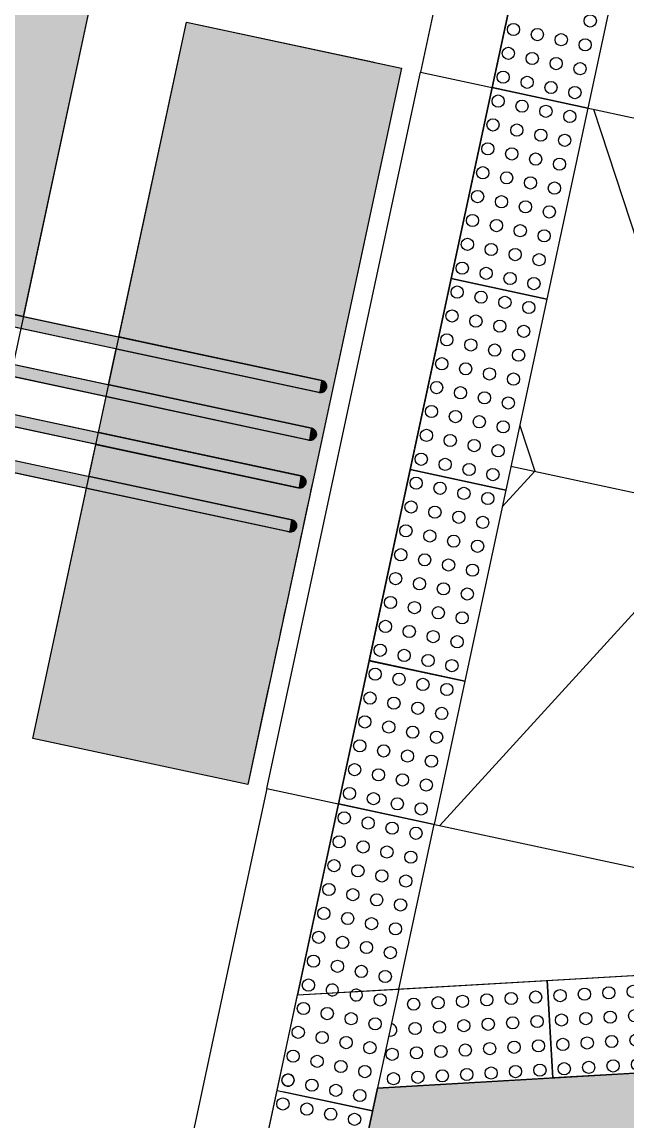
# Model space of a CAD drawing. Header units: millimetres. Extents: x 338 to 506, y 179 to 335.
# Drawn here: x 364.204 to 365.442, y 324.784 to 327.034 of the extents above; entities that cross this region are included whole.
import ezdxf

# ---------------------------------------------------------------- set-up
doc = ezdxf.new("R2010")
doc.units = ezdxf.units.MM
for name, color, linetype in [('ANDEN', 251, 'Continuous'), ('MOBILIARIO_K', 252, 'Continuous'), ('MOBILIARIO_URBANO', 51, 'Continuous'), ('MUROS', 32, 'Continuous')]:
    doc.layers.add(name, color=color, linetype=linetype)

# ---------------------------------------------------------------- blocks, each defined once
blk = doc.blocks.new('*U871')
at = {"layer": 'MOBILIARIO_URBANO', "color": 0, "linetype": 'Continuous'}
for p, q in [((138.8659, 142.5489), (138.8918, 142.9563)), ((139.5239, 142.5072), (138.8659, 142.5489)), ((138.0122, 142.3694), (138.0143, 142.4026)), ((138.0143, 142.4026), (138.5369, 142.3694)), ((137.9857, 141.9535), (138.0122, 142.3694)), ((138.5369, 142.3694), (138.5105, 141.9535)), ((138.535, 141.9442), (138.5616, 142.3636)), ((138.5616, 142.3636), (138.5619, 142.3678)), ((138.5619, 142.3678), (138.6287, 142.3636)), ((138.6287, 142.3636), (138.6021, 141.9442)), ((138.6268, 141.9384), (138.6534, 142.3573)), ((138.6534, 142.3573), (138.6537, 142.362)), ((138.6537, 142.362), (138.7285, 142.3573)), ((138.7285, 142.3573), (138.7019, 141.9384)), ((138.7266, 141.9318), (138.7532, 142.3509)), ((138.7532, 142.3509), (138.7535, 142.3557)), ((138.7535, 142.3557), (138.8283, 142.3509)), ((138.8283, 142.3509), (138.8017, 141.9318)), ((138.8506, 142.3076), (138.8533, 142.3493)), ((138.8533, 142.3493), (139.5112, 142.3076)), ((138.8264, 141.9254), (138.8506, 142.3076)), ((139.5112, 142.3076), (139.487, 141.9254)), ((138.1076, 141.9458), (137.9857, 141.9535)), ((138.1439, 141.9435), (138.1076, 141.9458)), ((138.1794, 141.9412), (138.1439, 141.9435)), ((138.5105, 141.9535), (138.51, 141.9458)), ((138.51, 141.9458), (138.5101, 141.9435)), ((138.5101, 141.9435), (138.5106, 141.9412)), ((138.5346, 141.9419), (138.535, 141.9442)), ((138.6021, 141.9442), (138.602, 141.9419)), ((138.2129, 141.9391), (138.1794, 141.9412)), ((138.2432, 141.9372), (138.2129, 141.9391)), ((138.2693, 141.9355), (138.2432, 141.9372)), ((138.2904, 141.9342), (138.2693, 141.9355)), ((138.3056, 141.9332), (138.2904, 141.9342)), ((138.3145, 141.9326), (138.3056, 141.9332)), ((138.3169, 141.9325), (138.3145, 141.9326)), ((138.342, 141.9309), (138.3169, 141.9325)), ((138.3683, 141.9292), (138.342, 141.9309)), ((138.3886, 141.9279), (138.3683, 141.9292)), ((138.4021, 141.9271), (138.3886, 141.9279)), ((138.4084, 141.9267), (138.4021, 141.9271)), ((138.4381, 141.9248), (138.4084, 141.9267)), ((138.4642, 141.9231), (138.4381, 141.9248)), ((138.4852, 141.9218), (138.4642, 141.9231)), ((138.5005, 141.9208), (138.4852, 141.9218)), ((138.5094, 141.9203), (138.5005, 141.9208)), ((138.5117, 141.9201), (138.5094, 141.9203)), ((138.5106, 141.9412), (138.5115, 141.9391)), ((138.5115, 141.9391), (138.5127, 141.9372)), ((138.5127, 141.9372), (138.5143, 141.9355)), ((138.5143, 141.9355), (138.5162, 141.9342)), ((138.5162, 141.9342), (138.5183, 141.9332)), ((138.5183, 141.9332), (138.5205, 141.9326)), ((138.5205, 141.9326), (138.5228, 141.9325)), ((138.5228, 141.9325), (138.5251, 141.9328)), ((138.5251, 141.9328), (138.5255, 141.9329)), ((138.5255, 141.9329), (138.5273, 141.9335)), ((138.5273, 141.9335), (138.5294, 141.9346)), ((138.5294, 141.9346), (138.5301, 141.9351)), ((138.5301, 141.9351), (138.5312, 141.936)), ((138.5312, 141.936), (138.5325, 141.9375)), ((138.5325, 141.9375), (138.5327, 141.9378)), ((138.5327, 141.9378), (138.5338, 141.9397)), ((138.5338, 141.9397), (138.5339, 141.94)), ((138.5339, 141.94), (138.5346, 141.9419)), ((138.602, 141.9419), (138.6018, 141.94)), ((138.6018, 141.94), (138.6018, 141.9397)), ((138.6018, 141.9397), (138.6019, 141.9378)), ((138.6019, 141.9378), (138.6019, 141.9375)), ((138.6019, 141.9375), (138.6023, 141.936)), ((138.6023, 141.936), (138.6025, 141.9351)), ((138.6025, 141.9351), (138.6027, 141.9346)), ((138.6027, 141.9346), (138.6032, 141.9335)), ((138.6032, 141.9335), (138.6035, 141.9329)), ((138.6035, 141.9329), (138.6036, 141.9328)), ((138.6036, 141.9328), (138.6038, 141.9325)), ((138.6038, 141.9325), (138.6049, 141.9309)), ((138.6049, 141.9309), (138.6067, 141.9292)), ((138.6067, 141.9292), (138.6088, 141.9279)), ((138.6088, 141.9279), (138.6111, 141.9271)), ((138.6111, 141.9271), (138.6135, 141.9267)), ((138.6135, 141.9267), (138.6146, 141.9267)), ((138.6146, 141.9267), (138.616, 141.9268)), ((138.616, 141.9268), (138.6183, 141.9273)), ((138.6183, 141.9273), (138.6206, 141.9283)), ((138.6206, 141.9283), (138.6213, 141.9289)), ((138.6213, 141.9289), (138.6226, 141.9298)), ((138.6226, 141.9298), (138.6238, 141.9311)), ((138.6238, 141.9311), (138.6242, 141.9316)), ((138.6242, 141.9316), (138.6254, 141.9334)), ((138.6254, 141.9334), (138.6255, 141.9337)), ((138.6255, 141.9337), (138.6264, 141.936)), ((138.6264, 141.936), (138.6268, 141.9384)), ((138.7018, 141.936), (138.7016, 141.9337)), ((138.7016, 141.9337), (138.7016, 141.9334)), ((138.7016, 141.9334), (138.7017, 141.9316)), ((138.7017, 141.9316), (138.7017, 141.9311)), ((138.7017, 141.9311), (138.702, 141.9298)), ((138.7019, 141.9384), (138.7018, 141.936)), ((138.702, 141.9298), (138.7022, 141.9289)), ((138.7022, 141.9289), (138.7024, 141.9283)), ((138.7024, 141.9283), (138.7028, 141.9273)), ((138.7028, 141.9273), (138.703, 141.9268)), ((138.703, 141.9268), (138.7031, 141.9267)), ((138.7031, 141.9267), (138.7031, 141.9267)), ((138.7031, 141.9267), (138.7043, 141.9248)), ((138.7043, 141.9248), (138.7059, 141.9231)), ((138.7059, 141.9231), (138.7078, 141.9218)), ((138.7078, 141.9218), (138.7099, 141.9208)), ((138.7099, 141.9208), (138.7121, 141.9203)), ((138.7121, 141.9203), (138.7144, 141.9201)), ((138.7144, 141.9201), (138.7159, 141.9203)), ((138.7159, 141.9203), (138.7167, 141.9204)), ((138.7167, 141.9204), (138.7189, 141.9211)), ((138.7189, 141.9211), (138.721, 141.9222)), ((138.721, 141.9222), (138.7213, 141.9224)), ((138.7213, 141.9224), (138.7228, 141.9236)), ((138.7228, 141.9236), (138.7237, 141.9247)), ((138.7237, 141.9247), (138.7243, 141.9254)), ((138.7243, 141.9254), (138.7252, 141.927)), ((138.7252, 141.927), (138.7254, 141.9274)), ((138.7254, 141.9274), (138.7262, 141.9295)), ((138.7262, 141.9295), (138.7266, 141.9318)), ((138.8016, 141.9295), (138.8014, 141.9274)), ((138.8014, 141.9274), (138.8014, 141.927)), ((138.8014, 141.927), (138.8014, 141.9254)), ((138.8014, 141.9254), (138.8015, 141.9247)), ((138.8015, 141.9247), (138.8017, 141.9236)), ((138.8017, 141.9318), (138.8016, 141.9295)), ((138.8017, 141.9236), (138.802, 141.9224)), ((138.802, 141.9224), (138.8021, 141.9222)), ((138.8021, 141.9222), (138.8025, 141.9211)), ((138.8025, 141.9211), (138.8028, 141.9204)), ((138.8028, 141.9204), (138.8029, 141.9203)), ((138.8029, 141.9203), (138.803, 141.9201)), ((138.8241, 141.919), (138.8252, 141.9209)), ((138.8252, 141.9209), (138.826, 141.9231)), ((138.826, 141.9231), (138.8264, 141.9254)), ((139.4867, 141.9209), (139.4866, 141.919)), ((139.4868, 141.9231), (139.4867, 141.9209)), ((139.487, 141.9254), (139.4868, 141.9231)), ((138.5393, 141.9184), (138.5117, 141.9201)), ((138.5654, 141.9167), (138.5393, 141.9184)), ((138.5864, 141.9154), (138.5654, 141.9167)), ((138.6017, 141.9144), (138.5864, 141.9154)), ((138.6106, 141.9138), (138.6017, 141.9144)), ((138.6129, 141.9137), (138.6106, 141.9138)), ((139.4827, 141.8585), (138.6129, 141.9137)), ((138.803, 141.9201), (138.8041, 141.9184)), ((138.8041, 141.9184), (138.8057, 141.9167)), ((138.8057, 141.9167), (138.8076, 141.9154)), ((138.8076, 141.9154), (138.8097, 141.9144)), ((138.8097, 141.9144), (138.8119, 141.9138)), ((138.8119, 141.9138), (138.8142, 141.9137)), ((138.8142, 141.9137), (138.8165, 141.914)), ((138.8165, 141.914), (138.8187, 141.9147)), ((138.8187, 141.9147), (138.8208, 141.9158)), ((138.8208, 141.9158), (138.8226, 141.9172)), ((138.8226, 141.9172), (138.8241, 141.919)), ((139.4862, 141.9137), (139.4827, 141.8585)), ((139.4863, 141.914), (139.4862, 141.9137)), ((139.4864, 141.9158), (139.4863, 141.9147)), ((139.4863, 141.9147), (139.4863, 141.914)), ((139.4865, 141.9172), (139.4864, 141.9158)), ((139.4866, 141.919), (139.4865, 141.9172))]:
    blk.add_line(p, q, dxfattribs=at)
at = {"layer": 'MOBILIARIO_URBANO', "color": 0, "linetype": 'Continuous', "extrusion": (0, 0, -1)}
for points in [[(-138.8918, 142.9563), (-139.5266, 142.5489), (-138.8659, 142.5489)], [(-138.8918, 142.9563), (-139.5524, 142.9563), (-139.5266, 142.5489)], [(-138.8659, 142.5489), (-139.5266, 142.5489), (-139.5239, 142.5072)], [(-138.0143, 142.4026), (-138.5369, 142.3694), (-138.0122, 142.3694)], [(-138.0122, 142.3694), (-138.5105, 141.9535), (-137.9857, 141.9535)], [(-138.0122, 142.3694), (-138.5369, 142.3694), (-138.5105, 141.9535)], [(-138.5616, 142.3636), (-138.6021, 141.9442), (-138.535, 141.9442)], [(-138.5619, 142.3678), (-138.6287, 142.3636), (-138.5616, 142.3636)], [(-138.5616, 142.3636), (-138.6287, 142.3636), (-138.6021, 141.9442)], [(-138.6534, 142.3573), (-138.7019, 141.9384), (-138.6268, 141.9384)], [(-138.6537, 142.362), (-138.7285, 142.3573), (-138.6534, 142.3573)], [(-138.6534, 142.3573), (-138.7285, 142.3573), (-138.7019, 141.9384)], [(-138.7532, 142.3509), (-138.8017, 141.9318), (-138.7266, 141.9318)], [(-138.7535, 142.3557), (-138.8283, 142.3509), (-138.7532, 142.3509)], [(-138.7532, 142.3509), (-138.8283, 142.3509), (-138.8017, 141.9318)], [(-138.8533, 142.3493), (-139.5112, 142.3076), (-138.8506, 142.3076)], [(-138.8506, 142.3076), (-139.487, 141.9254), (-138.8264, 141.9254)], [(-138.8506, 142.3076), (-139.5112, 142.3076), (-139.487, 141.9254)], [(-137.9857, 141.9535), (-138.51, 141.9458), (-138.1076, 141.9458)], [(-137.9857, 141.9535), (-138.5105, 141.9535), (-138.51, 141.9458)], [(-138.1076, 141.9458), (-138.5101, 141.9435), (-138.1439, 141.9435)], [(-138.1076, 141.9458), (-138.51, 141.9458), (-138.5101, 141.9435)], [(-138.1439, 141.9435), (-138.5106, 141.9412), (-138.1794, 141.9412)], [(-138.1439, 141.9435), (-138.5101, 141.9435), (-138.5106, 141.9412)], [(-138.535, 141.9442), (-138.602, 141.9419), (-138.5346, 141.9419)], [(-138.535, 141.9442), (-138.6021, 141.9442), (-138.602, 141.9419)], [(-138.1794, 141.9412), (-138.5115, 141.9391), (-138.2129, 141.9391)], [(-138.1794, 141.9412), (-138.5106, 141.9412), (-138.5115, 141.9391)], [(-138.2129, 141.9391), (-138.5127, 141.9372), (-138.2432, 141.9372)], [(-138.2129, 141.9391), (-138.5115, 141.9391), (-138.5127, 141.9372)], [(-138.2432, 141.9372), (-138.5143, 141.9355), (-138.2693, 141.9355)], [(-138.2432, 141.9372), (-138.5127, 141.9372), (-138.5143, 141.9355)], [(-138.2693, 141.9355), (-138.5162, 141.9342), (-138.2904, 141.9342)], [(-138.2693, 141.9355), (-138.5143, 141.9355), (-138.5162, 141.9342)], [(-138.2904, 141.9342), (-138.5183, 141.9332), (-138.3056, 141.9332)], [(-138.2904, 141.9342), (-138.5162, 141.9342), (-138.5183, 141.9332)], [(-138.3056, 141.9332), (-138.5205, 141.9326), (-138.3145, 141.9326)], [(-138.3056, 141.9332), (-138.5183, 141.9332), (-138.5205, 141.9326)], [(-138.3145, 141.9326), (-138.5228, 141.9325), (-138.3169, 141.9325)], [(-138.3145, 141.9326), (-138.5205, 141.9326), (-138.5228, 141.9325)], [(-138.3169, 141.9325), (-138.6049, 141.9309), (-138.342, 141.9309)], [(-138.3169, 141.9325), (-138.6038, 141.9325), (-138.6049, 141.9309)], [(-138.342, 141.9309), (-138.6067, 141.9292), (-138.3683, 141.9292)], [(-138.342, 141.9309), (-138.6049, 141.9309), (-138.6067, 141.9292)], [(-138.3683, 141.9292), (-138.6088, 141.9279), (-138.3886, 141.9279)], [(-138.3683, 141.9292), (-138.6067, 141.9292), (-138.6088, 141.9279)], [(-138.3886, 141.9279), (-138.6111, 141.9271), (-138.4021, 141.9271)], [(-138.3886, 141.9279), (-138.6088, 141.9279), (-138.6111, 141.9271)], [(-138.4021, 141.9271), (-138.6135, 141.9267), (-138.4084, 141.9267)], [(-138.4021, 141.9271), (-138.6111, 141.9271), (-138.6135, 141.9267)], [(-138.4084, 141.9267), (-138.7043, 141.9248), (-138.4381, 141.9248)], [(-138.4084, 141.9267), (-138.7031, 141.9267), (-138.7043, 141.9248)], [(-138.4381, 141.9248), (-138.7059, 141.9231), (-138.4642, 141.9231)], [(-138.4381, 141.9248), (-138.7043, 141.9248), (-138.7059, 141.9231)], [(-138.4642, 141.9231), (-138.7078, 141.9218), (-138.4852, 141.9218)], [(-138.4642, 141.9231), (-138.7059, 141.9231), (-138.7078, 141.9218)], [(-138.4852, 141.9218), (-138.7099, 141.9208), (-138.5005, 141.9208)], [(-138.4852, 141.9218), (-138.7078, 141.9218), (-138.7099, 141.9208)], [(-138.5005, 141.9208), (-138.7121, 141.9203), (-138.5094, 141.9203)], [(-138.5005, 141.9208), (-138.7099, 141.9208), (-138.7121, 141.9203)], [(-138.5094, 141.9203), (-138.7144, 141.9201), (-138.5117, 141.9201)], [(-138.5094, 141.9203), (-138.7121, 141.9203), (-138.7144, 141.9201)], [(-138.5251, 141.9328), (-138.6038, 141.9325), (-138.5228, 141.9325)], [(-138.5255, 141.9329), (-138.6036, 141.9328), (-138.5251, 141.9328)], [(-138.5251, 141.9328), (-138.6036, 141.9328), (-138.6038, 141.9325)], [(-138.5273, 141.9335), (-138.6035, 141.9329), (-138.5255, 141.9329)], [(-138.5255, 141.9329), (-138.6035, 141.9329), (-138.6036, 141.9328)], [(-138.5294, 141.9346), (-138.6032, 141.9335), (-138.5273, 141.9335)], [(-138.5273, 141.9335), (-138.6032, 141.9335), (-138.6035, 141.9329)], [(-138.5301, 141.9351), (-138.6027, 141.9346), (-138.5294, 141.9346)], [(-138.5294, 141.9346), (-138.6027, 141.9346), (-138.6032, 141.9335)], [(-138.5312, 141.936), (-138.6025, 141.9351), (-138.5301, 141.9351)], [(-138.5301, 141.9351), (-138.6025, 141.9351), (-138.6027, 141.9346)], [(-138.5325, 141.9375), (-138.6023, 141.936), (-138.5312, 141.936)], [(-138.5312, 141.936), (-138.6023, 141.936), (-138.6025, 141.9351)], [(-138.5327, 141.9378), (-138.6019, 141.9375), (-138.5325, 141.9375)], [(-138.5325, 141.9375), (-138.6019, 141.9375), (-138.6023, 141.936)], [(-138.5338, 141.9397), (-138.6019, 141.9378), (-138.5327, 141.9378)], [(-138.5327, 141.9378), (-138.6019, 141.9378), (-138.6019, 141.9375)], [(-138.5339, 141.94), (-138.6018, 141.9397), (-138.5338, 141.9397)], [(-138.5338, 141.9397), (-138.6018, 141.9397), (-138.6019, 141.9378)], [(-138.5346, 141.9419), (-138.6018, 141.94), (-138.5339, 141.94)], [(-138.5339, 141.94), (-138.6018, 141.94), (-138.6018, 141.9397)], [(-138.5346, 141.9419), (-138.602, 141.9419), (-138.6018, 141.94)], [(-138.6146, 141.9267), (-138.7031, 141.9267), (-138.6135, 141.9267)], [(-138.616, 141.9268), (-138.7031, 141.9267), (-138.6146, 141.9267)], [(-138.6146, 141.9267), (-138.7031, 141.9267), (-138.7031, 141.9267)], [(-138.6183, 141.9273), (-138.703, 141.9268), (-138.616, 141.9268)], [(-138.616, 141.9268), (-138.703, 141.9268), (-138.7031, 141.9267)], [(-138.6206, 141.9283), (-138.7028, 141.9273), (-138.6183, 141.9273)], [(-138.6183, 141.9273), (-138.7028, 141.9273), (-138.703, 141.9268)], [(-138.6213, 141.9289), (-138.7024, 141.9283), (-138.6206, 141.9283)], [(-138.6206, 141.9283), (-138.7024, 141.9283), (-138.7028, 141.9273)], [(-138.6226, 141.9298), (-138.7022, 141.9289), (-138.6213, 141.9289)], [(-138.6213, 141.9289), (-138.7022, 141.9289), (-138.7024, 141.9283)], [(-138.6238, 141.9311), (-138.702, 141.9298), (-138.6226, 141.9298)], [(-138.6226, 141.9298), (-138.702, 141.9298), (-138.7022, 141.9289)], [(-138.6242, 141.9316), (-138.7017, 141.9311), (-138.6238, 141.9311)], [(-138.6238, 141.9311), (-138.7017, 141.9311), (-138.702, 141.9298)], [(-138.6254, 141.9334), (-138.7017, 141.9316), (-138.6242, 141.9316)], [(-138.6242, 141.9316), (-138.7017, 141.9316), (-138.7017, 141.9311)], [(-138.6255, 141.9337), (-138.7016, 141.9334), (-138.6254, 141.9334)], [(-138.6254, 141.9334), (-138.7016, 141.9334), (-138.7017, 141.9316)], [(-138.6264, 141.936), (-138.7016, 141.9337), (-138.6255, 141.9337)], [(-138.6255, 141.9337), (-138.7016, 141.9337), (-138.7016, 141.9334)], [(-138.6268, 141.9384), (-138.7018, 141.936), (-138.6264, 141.936)], [(-138.6264, 141.936), (-138.7018, 141.936), (-138.7016, 141.9337)], [(-138.6268, 141.9384), (-138.7019, 141.9384), (-138.7018, 141.936)], [(-138.7159, 141.9203), (-138.803, 141.9201), (-138.7144, 141.9201)], [(-138.7167, 141.9204), (-138.8029, 141.9203), (-138.7159, 141.9203)], [(-138.7159, 141.9203), (-138.8029, 141.9203), (-138.803, 141.9201)], [(-138.7189, 141.9211), (-138.8028, 141.9204), (-138.7167, 141.9204)], [(-138.7167, 141.9204), (-138.8028, 141.9204), (-138.8029, 141.9203)], [(-138.721, 141.9222), (-138.8025, 141.9211), (-138.7189, 141.9211)], [(-138.7189, 141.9211), (-138.8025, 141.9211), (-138.8028, 141.9204)], [(-138.7213, 141.9224), (-138.8021, 141.9222), (-138.721, 141.9222)], [(-138.721, 141.9222), (-138.8021, 141.9222), (-138.8025, 141.9211)], [(-138.7228, 141.9236), (-138.802, 141.9224), (-138.7213, 141.9224)], [(-138.7213, 141.9224), (-138.802, 141.9224), (-138.8021, 141.9222)], [(-138.7237, 141.9247), (-138.8017, 141.9236), (-138.7228, 141.9236)], [(-138.7228, 141.9236), (-138.8017, 141.9236), (-138.802, 141.9224)], [(-138.7243, 141.9254), (-138.8015, 141.9247), (-138.7237, 141.9247)], [(-138.7237, 141.9247), (-138.8015, 141.9247), (-138.8017, 141.9236)], [(-138.7252, 141.927), (-138.8014, 141.9254), (-138.7243, 141.9254)], [(-138.7243, 141.9254), (-138.8014, 141.9254), (-138.8015, 141.9247)], [(-138.7254, 141.9274), (-138.8014, 141.927), (-138.7252, 141.927)], [(-138.7252, 141.927), (-138.8014, 141.927), (-138.8014, 141.9254)], [(-138.7262, 141.9295), (-138.8014, 141.9274), (-138.7254, 141.9274)], [(-138.7254, 141.9274), (-138.8014, 141.9274), (-138.8014, 141.927)], [(-138.7266, 141.9318), (-138.8016, 141.9295), (-138.7262, 141.9295)], [(-138.7262, 141.9295), (-138.8016, 141.9295), (-138.8014, 141.9274)], [(-138.7266, 141.9318), (-138.8017, 141.9318), (-138.8016, 141.9295)], [(-138.8252, 141.9209), (-139.4866, 141.919), (-138.8241, 141.919)], [(-138.826, 141.9231), (-139.4867, 141.9209), (-138.8252, 141.9209)], [(-138.8252, 141.9209), (-139.4867, 141.9209), (-139.4866, 141.919)], [(-138.8264, 141.9254), (-139.4868, 141.9231), (-138.826, 141.9231)], [(-138.826, 141.9231), (-139.4868, 141.9231), (-139.4867, 141.9209)], [(-138.8264, 141.9254), (-139.487, 141.9254), (-139.4868, 141.9231)], [(-138.5117, 141.9201), (-138.8041, 141.9184), (-138.5393, 141.9184)], [(-138.5117, 141.9201), (-138.803, 141.9201), (-138.8041, 141.9184)], [(-138.5393, 141.9184), (-138.8057, 141.9167), (-138.5654, 141.9167)], [(-138.5393, 141.9184), (-138.8041, 141.9184), (-138.8057, 141.9167)], [(-138.5654, 141.9167), (-138.8076, 141.9154), (-138.5864, 141.9154)], [(-138.5654, 141.9167), (-138.8057, 141.9167), (-138.8076, 141.9154)], [(-138.5864, 141.9154), (-138.8097, 141.9144), (-138.6017, 141.9144)], [(-138.5864, 141.9154), (-138.8076, 141.9154), (-138.8097, 141.9144)], [(-138.6017, 141.9144), (-138.8119, 141.9138), (-138.6106, 141.9138)], [(-138.6017, 141.9144), (-138.8097, 141.9144), (-138.8119, 141.9138)], [(-138.6106, 141.9138), (-138.8142, 141.9137), (-138.6129, 141.9137)], [(-138.6106, 141.9138), (-138.8119, 141.9138), (-138.8142, 141.9137)], [(-138.6129, 141.9137), (-139.4862, 141.9137), (-139.4827, 141.8585)], [(-138.8165, 141.914), (-139.4862, 141.9137), (-138.8142, 141.9137)], [(-138.8187, 141.9147), (-139.4863, 141.914), (-138.8165, 141.914)], [(-138.8165, 141.914), (-139.4863, 141.914), (-139.4862, 141.9137)], [(-138.8208, 141.9158), (-139.4863, 141.9147), (-138.8187, 141.9147)], [(-138.8187, 141.9147), (-139.4863, 141.9147), (-139.4863, 141.914)], [(-138.8226, 141.9172), (-139.4864, 141.9158), (-138.8208, 141.9158)], [(-138.8208, 141.9158), (-139.4864, 141.9158), (-139.4863, 141.9147)], [(-138.8241, 141.919), (-139.4865, 141.9172), (-138.8226, 141.9172)], [(-138.8226, 141.9172), (-139.4865, 141.9172), (-139.4864, 141.9158)], [(-138.8241, 141.919), (-139.4866, 141.919), (-139.4865, 141.9172)]]:
    blk.add_solid(points, dxfattribs=at)
blk = doc.blocks.new('*U29')
at = {"layer": 'MOBILIARIO_URBANO'}
blk.add_lwpolyline([(1192.979, 208.8296), (1193.379, 208.8296), (1193.379, 208.6296), (1192.979, 208.6296), (1192.979, 208.8296)], dxfattribs=at)
for centre in [(1193.0035, 208.7971), (1193.0535, 208.7971), (1193.1035, 208.7971), (1193.1535, 208.7971), (1193.2035, 208.7971), (1193.2535, 208.7971), (1193.3035, 208.7971), (1193.3535, 208.7971), (1193.0035, 208.7471), (1193.0535, 208.7471), (1193.1035, 208.7471), (1193.1535, 208.7471), (1193.2035, 208.7471), (1193.2535, 208.7471), (1193.3035, 208.7471), (1193.3535, 208.7471), (1193.0035, 208.6971), (1193.0535, 208.6971), (1193.1035, 208.6971), (1193.1535, 208.6971), (1193.2035, 208.6971), (1193.2535, 208.6971), (1193.3035, 208.6971), (1193.3535, 208.6971), (1193.0035, 208.6471), (1193.0535, 208.6471), (1193.1035, 208.6471), (1193.1535, 208.6471), (1193.2035, 208.6471), (1193.2535, 208.6471), (1193.3035, 208.6471), (1193.3535, 208.6471)]:
    blk.add_circle(centre, 0.0125, dxfattribs=at)
blk = doc.blocks.new('*U893')
at = {"layer": 'ANDEN', "linetype": 'Continuous'}
for p, q in [((136.8721, 141.6334), (137.4098, 141.5993)), ((137.4098, 141.5993), (137.7172, 140.1269))]:
    blk.add_line(p, q, dxfattribs=at)
at = {"layer": 'ANDEN', "linetype": 'Continuous', "extrusion": (0, 0, -1)}
for points in [[(-136.8721, 141.6334), (-137.4098, 141.5993), (-136.87, 141.5993)], [(-136.87, 141.5993), (-137.7172, 140.1269), (-136.7765, 140.1269)], [(-136.87, 141.5993), (-137.4098, 141.5993), (-137.7172, 140.1269)]]:
    blk.add_solid(points, dxfattribs=at)
blk = doc.blocks.new('*U898')
at = {"layer": 'MOBILIARIO_URBANO', "linetype": 'Continuous'}
for p, q in [((138.51, 141.9458), (138.879, 147.757)), ((138.904, 147.757), (138.5351, 141.9458)), ((138.6018, 141.94), (138.9708, 147.7512)), ((138.9959, 147.7512), (138.6269, 141.94)), ((138.7016, 141.9334), (139.0706, 147.7448)), ((139.0957, 147.7448), (138.7267, 141.9334)), ((138.8014, 141.927), (139.1704, 147.7385)), ((139.1954, 147.7385), (138.8265, 141.927)), ((138.5101, 141.9442), (138.51, 141.9458)), ((138.5101, 141.9435), (138.5101, 141.9442)), ((138.5104, 141.9419), (138.5101, 141.9435)), ((138.5348, 141.9435), (138.5346, 141.9419)), ((138.535, 141.9442), (138.5348, 141.9435)), ((138.5351, 141.9458), (138.535, 141.9442)), ((138.5106, 141.9412), (138.5104, 141.9419)), ((138.5112, 141.9397), (138.5106, 141.9412)), ((138.5115, 141.9391), (138.5112, 141.9397)), ((138.5124, 141.9378), (138.5115, 141.9391)), ((138.5127, 141.9372), (138.5124, 141.9378)), ((138.5139, 141.936), (138.5127, 141.9372)), ((138.5143, 141.9355), (138.5139, 141.936)), ((138.5157, 141.9346), (138.5143, 141.9355)), ((138.5162, 141.9342), (138.5157, 141.9346)), ((138.5177, 141.9335), (138.5162, 141.9342)), ((138.5183, 141.9332), (138.5177, 141.9335)), ((138.52, 141.9328), (138.5183, 141.9332)), ((138.5205, 141.9326), (138.52, 141.9328)), ((138.5228, 141.9325), (138.5205, 141.9326)), ((138.524, 141.9326), (138.5228, 141.9325)), ((138.5251, 141.9328), (138.524, 141.9326)), ((138.5265, 141.9332), (138.5251, 141.9328)), ((138.5273, 141.9335), (138.5265, 141.9332)), ((138.5287, 141.9342), (138.5273, 141.9335)), ((138.5294, 141.9346), (138.5287, 141.9342)), ((138.5306, 141.9355), (138.5294, 141.9346)), ((138.5312, 141.936), (138.5306, 141.9355)), ((138.5322, 141.9372), (138.5312, 141.936)), ((138.5327, 141.9378), (138.5322, 141.9372)), ((138.5335, 141.9391), (138.5327, 141.9378)), ((138.5338, 141.9397), (138.5335, 141.9391)), ((138.5344, 141.9412), (138.5338, 141.9397)), ((138.5346, 141.9419), (138.5344, 141.9412)), ((138.6019, 141.9384), (138.6018, 141.94)), ((138.6019, 141.9375), (138.6019, 141.9384)), ((138.6023, 141.936), (138.6019, 141.9375)), ((138.6025, 141.9351), (138.6023, 141.936)), ((138.6031, 141.9337), (138.6025, 141.9351)), ((138.6035, 141.9329), (138.6031, 141.9337)), ((138.6044, 141.9316), (138.6035, 141.9329)), ((138.6049, 141.9309), (138.6044, 141.9316)), ((138.6061, 141.9298), (138.6049, 141.9309)), ((138.6067, 141.9292), (138.6061, 141.9298)), ((138.6081, 141.9283), (138.6067, 141.9292)), ((138.6088, 141.9279), (138.6081, 141.9283)), ((138.6104, 141.9273), (138.6088, 141.9279)), ((138.6111, 141.9271), (138.6104, 141.9273)), ((138.613, 141.9268), (138.6111, 141.9271)), ((138.6133, 141.9267), (138.613, 141.9268)), ((138.6135, 141.9267), (138.6133, 141.9267)), ((138.6146, 141.9267), (138.6135, 141.9267)), ((138.616, 141.9268), (138.6146, 141.9267)), ((138.6173, 141.9271), (138.616, 141.9268)), ((138.6183, 141.9273), (138.6173, 141.9271)), ((138.6197, 141.9279), (138.6183, 141.9273)), ((138.6206, 141.9283), (138.6197, 141.9279)), ((138.6218, 141.9292), (138.6206, 141.9283)), ((138.6226, 141.9298), (138.6218, 141.9292)), ((138.6236, 141.9309), (138.6226, 141.9298)), ((138.6242, 141.9316), (138.6236, 141.9309)), ((138.625, 141.9329), (138.6242, 141.9316)), ((138.6255, 141.9337), (138.625, 141.9329)), ((138.6261, 141.9351), (138.6255, 141.9337)), ((138.6264, 141.936), (138.6261, 141.9351)), ((138.6266, 141.9375), (138.6264, 141.936)), ((138.6268, 141.9384), (138.6266, 141.9375)), ((138.6269, 141.94), (138.6268, 141.9384)), ((138.7017, 141.9318), (138.7016, 141.9334)), ((138.7017, 141.9311), (138.7017, 141.9318)), ((138.702, 141.9295), (138.7017, 141.9311)), ((138.7022, 141.9289), (138.702, 141.9295)), ((138.7028, 141.9274), (138.7022, 141.9289)), ((138.7031, 141.9267), (138.7028, 141.9274)), ((138.704, 141.9254), (138.7031, 141.9267)), ((138.7043, 141.9248), (138.704, 141.9254)), ((138.7055, 141.9236), (138.7043, 141.9248)), ((138.7059, 141.9231), (138.7055, 141.9236)), ((138.7073, 141.9222), (138.7059, 141.9231)), ((138.7078, 141.9218), (138.7073, 141.9222)), ((138.7093, 141.9211), (138.7078, 141.9218)), ((138.7099, 141.9208), (138.7093, 141.9211)), ((138.7116, 141.9204), (138.7099, 141.9208)), ((138.7121, 141.9203), (138.7116, 141.9204)), ((138.7144, 141.9201), (138.7121, 141.9203)), ((138.7156, 141.9203), (138.7144, 141.9201)), ((138.7167, 141.9204), (138.7156, 141.9203)), ((138.7181, 141.9208), (138.7167, 141.9204)), ((138.7189, 141.9211), (138.7181, 141.9208)), ((138.7203, 141.9218), (138.7189, 141.9211)), ((138.721, 141.9222), (138.7203, 141.9218)), ((138.7222, 141.9231), (138.721, 141.9222)), ((138.7228, 141.9236), (138.7222, 141.9231)), ((138.7238, 141.9248), (138.7228, 141.9236)), ((138.7243, 141.9254), (138.7238, 141.9248)), ((138.7251, 141.9267), (138.7243, 141.9254)), ((138.7254, 141.9274), (138.7251, 141.9267)), ((138.726, 141.9289), (138.7254, 141.9274)), ((138.7262, 141.9295), (138.726, 141.9289)), ((138.7264, 141.9311), (138.7262, 141.9295)), ((138.7266, 141.9318), (138.7264, 141.9311)), ((138.7267, 141.9334), (138.7266, 141.9318)), ((138.8014, 141.9254), (138.8014, 141.927)), ((138.8015, 141.9247), (138.8014, 141.9254)), ((138.8018, 141.9231), (138.8015, 141.9247)), ((138.802, 141.9224), (138.8018, 141.9231)), ((138.8026, 141.9209), (138.802, 141.9224)), ((138.8029, 141.9203), (138.8026, 141.9209)), ((138.8037, 141.919), (138.8029, 141.9203)), ((138.8248, 141.9203), (138.8241, 141.919)), ((138.8252, 141.9209), (138.8248, 141.9203)), ((138.8257, 141.9224), (138.8252, 141.9209)), ((138.826, 141.9231), (138.8257, 141.9224)), ((138.8262, 141.9247), (138.826, 141.9231)), ((138.8264, 141.9254), (138.8262, 141.9247)), ((138.8265, 141.927), (138.8264, 141.9254)), ((138.8041, 141.9184), (138.8037, 141.919)), ((138.8053, 141.9172), (138.8041, 141.9184)), ((138.8057, 141.9167), (138.8053, 141.9172)), ((138.8071, 141.9158), (138.8057, 141.9167)), ((138.8076, 141.9154), (138.8071, 141.9158)), ((138.8091, 141.9147), (138.8076, 141.9154)), ((138.8097, 141.9144), (138.8091, 141.9147)), ((138.8114, 141.914), (138.8097, 141.9144)), ((138.8119, 141.9138), (138.8114, 141.914)), ((138.8142, 141.9137), (138.8119, 141.9138)), ((138.8154, 141.9138), (138.8142, 141.9137)), ((138.8165, 141.914), (138.8154, 141.9138)), ((138.8179, 141.9144), (138.8165, 141.914)), ((138.8187, 141.9147), (138.8179, 141.9144)), ((138.82, 141.9154), (138.8187, 141.9147)), ((138.8208, 141.9158), (138.82, 141.9154)), ((138.822, 141.9167), (138.8208, 141.9158)), ((138.8226, 141.9172), (138.822, 141.9167)), ((138.8236, 141.9184), (138.8226, 141.9172)), ((138.8241, 141.919), (138.8236, 141.9184))]:
    blk.add_line(p, q, dxfattribs=at)
at = {"layer": 'MOBILIARIO_URBANO', "linetype": 'Continuous', "extrusion": (0, 0, -1)}
for points in [[(-138.879, 147.757), (-138.5351, 141.9458), (-138.51, 141.9458)], [(-138.879, 147.757), (-138.904, 147.757), (-138.5351, 141.9458)], [(-138.9708, 147.7512), (-138.6269, 141.94), (-138.6018, 141.94)], [(-138.9708, 147.7512), (-138.9959, 147.7512), (-138.6269, 141.94)], [(-139.0706, 147.7448), (-138.7267, 141.9334), (-138.7016, 141.9334)], [(-139.0706, 147.7448), (-139.0957, 147.7448), (-138.7267, 141.9334)], [(-139.1704, 147.7385), (-138.8265, 141.927), (-138.8014, 141.927)], [(-139.1704, 147.7385), (-139.1954, 147.7385), (-138.8265, 141.927)], [(-138.51, 141.9458), (-138.535, 141.9442), (-138.5101, 141.9442)], [(-138.51, 141.9458), (-138.5351, 141.9458), (-138.535, 141.9442)], [(-138.5101, 141.9442), (-138.5348, 141.9435), (-138.5101, 141.9435)], [(-138.5101, 141.9442), (-138.535, 141.9442), (-138.5348, 141.9435)], [(-138.5101, 141.9435), (-138.5346, 141.9419), (-138.5104, 141.9419)], [(-138.5101, 141.9435), (-138.5348, 141.9435), (-138.5346, 141.9419)], [(-138.5104, 141.9419), (-138.5344, 141.9412), (-138.5106, 141.9412)], [(-138.5104, 141.9419), (-138.5346, 141.9419), (-138.5344, 141.9412)], [(-138.5106, 141.9412), (-138.5338, 141.9397), (-138.5112, 141.9397)], [(-138.5106, 141.9412), (-138.5344, 141.9412), (-138.5338, 141.9397)], [(-138.5112, 141.9397), (-138.5335, 141.9391), (-138.5115, 141.9391)], [(-138.5112, 141.9397), (-138.5338, 141.9397), (-138.5335, 141.9391)], [(-138.5115, 141.9391), (-138.5327, 141.9378), (-138.5124, 141.9378)], [(-138.5115, 141.9391), (-138.5335, 141.9391), (-138.5327, 141.9378)], [(-138.5124, 141.9378), (-138.5322, 141.9372), (-138.5127, 141.9372)], [(-138.5124, 141.9378), (-138.5327, 141.9378), (-138.5322, 141.9372)], [(-138.5127, 141.9372), (-138.5312, 141.936), (-138.5139, 141.936)], [(-138.5127, 141.9372), (-138.5322, 141.9372), (-138.5312, 141.936)], [(-138.5139, 141.936), (-138.5306, 141.9355), (-138.5143, 141.9355)], [(-138.5139, 141.936), (-138.5312, 141.936), (-138.5306, 141.9355)], [(-138.5143, 141.9355), (-138.5294, 141.9346), (-138.5157, 141.9346)], [(-138.5143, 141.9355), (-138.5306, 141.9355), (-138.5294, 141.9346)], [(-138.5157, 141.9346), (-138.5287, 141.9342), (-138.5162, 141.9342)], [(-138.5157, 141.9346), (-138.5294, 141.9346), (-138.5287, 141.9342)], [(-138.5162, 141.9342), (-138.5273, 141.9335), (-138.5177, 141.9335)], [(-138.5162, 141.9342), (-138.5287, 141.9342), (-138.5273, 141.9335)], [(-138.5177, 141.9335), (-138.5265, 141.9332), (-138.5183, 141.9332)], [(-138.5177, 141.9335), (-138.5273, 141.9335), (-138.5265, 141.9332)], [(-138.5183, 141.9332), (-138.5251, 141.9328), (-138.52, 141.9328)], [(-138.5183, 141.9332), (-138.5265, 141.9332), (-138.5251, 141.9328)], [(-138.52, 141.9328), (-138.524, 141.9326), (-138.5205, 141.9326)], [(-138.52, 141.9328), (-138.5251, 141.9328), (-138.524, 141.9326)], [(-138.5205, 141.9326), (-138.524, 141.9326), (-138.5228, 141.9325)], [(-138.6018, 141.94), (-138.6268, 141.9384), (-138.6019, 141.9384)], [(-138.6018, 141.94), (-138.6269, 141.94), (-138.6268, 141.9384)], [(-138.6019, 141.9384), (-138.6266, 141.9375), (-138.6019, 141.9375)], [(-138.6019, 141.9384), (-138.6268, 141.9384), (-138.6266, 141.9375)], [(-138.6019, 141.9375), (-138.6264, 141.936), (-138.6023, 141.936)], [(-138.6019, 141.9375), (-138.6266, 141.9375), (-138.6264, 141.936)], [(-138.6023, 141.936), (-138.6261, 141.9351), (-138.6025, 141.9351)], [(-138.6023, 141.936), (-138.6264, 141.936), (-138.6261, 141.9351)], [(-138.6025, 141.9351), (-138.6255, 141.9337), (-138.6031, 141.9337)], [(-138.6025, 141.9351), (-138.6261, 141.9351), (-138.6255, 141.9337)], [(-138.6031, 141.9337), (-138.625, 141.9329), (-138.6035, 141.9329)], [(-138.6031, 141.9337), (-138.6255, 141.9337), (-138.625, 141.9329)], [(-138.6035, 141.9329), (-138.6242, 141.9316), (-138.6044, 141.9316)], [(-138.6035, 141.9329), (-138.625, 141.9329), (-138.6242, 141.9316)], [(-138.6044, 141.9316), (-138.6236, 141.9309), (-138.6049, 141.9309)], [(-138.6044, 141.9316), (-138.6242, 141.9316), (-138.6236, 141.9309)], [(-138.6049, 141.9309), (-138.6226, 141.9298), (-138.6061, 141.9298)], [(-138.6049, 141.9309), (-138.6236, 141.9309), (-138.6226, 141.9298)], [(-138.6061, 141.9298), (-138.6218, 141.9292), (-138.6067, 141.9292)], [(-138.6061, 141.9298), (-138.6226, 141.9298), (-138.6218, 141.9292)], [(-138.6067, 141.9292), (-138.6206, 141.9283), (-138.6081, 141.9283)], [(-138.6067, 141.9292), (-138.6218, 141.9292), (-138.6206, 141.9283)], [(-138.6081, 141.9283), (-138.6197, 141.9279), (-138.6088, 141.9279)], [(-138.6081, 141.9283), (-138.6206, 141.9283), (-138.6197, 141.9279)], [(-138.6088, 141.9279), (-138.6183, 141.9273), (-138.6104, 141.9273)], [(-138.6088, 141.9279), (-138.6197, 141.9279), (-138.6183, 141.9273)], [(-138.6104, 141.9273), (-138.6173, 141.9271), (-138.6111, 141.9271)], [(-138.6104, 141.9273), (-138.6183, 141.9273), (-138.6173, 141.9271)], [(-138.6111, 141.9271), (-138.616, 141.9268), (-138.613, 141.9268)], [(-138.6111, 141.9271), (-138.6173, 141.9271), (-138.616, 141.9268)], [(-138.613, 141.9268), (-138.6146, 141.9267), (-138.6133, 141.9267)], [(-138.613, 141.9268), (-138.616, 141.9268), (-138.6146, 141.9267)], [(-138.6133, 141.9267), (-138.6146, 141.9267), (-138.6135, 141.9267)], [(-138.7016, 141.9334), (-138.7266, 141.9318), (-138.7017, 141.9318)], [(-138.7016, 141.9334), (-138.7267, 141.9334), (-138.7266, 141.9318)], [(-138.7017, 141.9318), (-138.7264, 141.9311), (-138.7017, 141.9311)], [(-138.7017, 141.9318), (-138.7266, 141.9318), (-138.7264, 141.9311)], [(-138.7017, 141.9311), (-138.7262, 141.9295), (-138.702, 141.9295)], [(-138.7017, 141.9311), (-138.7264, 141.9311), (-138.7262, 141.9295)], [(-138.702, 141.9295), (-138.726, 141.9289), (-138.7022, 141.9289)], [(-138.702, 141.9295), (-138.7262, 141.9295), (-138.726, 141.9289)], [(-138.7022, 141.9289), (-138.7254, 141.9274), (-138.7028, 141.9274)], [(-138.7022, 141.9289), (-138.726, 141.9289), (-138.7254, 141.9274)], [(-138.7028, 141.9274), (-138.7251, 141.9267), (-138.7031, 141.9267)], [(-138.7028, 141.9274), (-138.7254, 141.9274), (-138.7251, 141.9267)], [(-138.7031, 141.9267), (-138.7243, 141.9254), (-138.704, 141.9254)], [(-138.7031, 141.9267), (-138.7251, 141.9267), (-138.7243, 141.9254)], [(-138.704, 141.9254), (-138.7238, 141.9248), (-138.7043, 141.9248)], [(-138.704, 141.9254), (-138.7243, 141.9254), (-138.7238, 141.9248)], [(-138.7043, 141.9248), (-138.7228, 141.9236), (-138.7055, 141.9236)], [(-138.7043, 141.9248), (-138.7238, 141.9248), (-138.7228, 141.9236)], [(-138.7055, 141.9236), (-138.7222, 141.9231), (-138.7059, 141.9231)], [(-138.7055, 141.9236), (-138.7228, 141.9236), (-138.7222, 141.9231)], [(-138.7059, 141.9231), (-138.721, 141.9222), (-138.7073, 141.9222)], [(-138.7059, 141.9231), (-138.7222, 141.9231), (-138.721, 141.9222)], [(-138.7073, 141.9222), (-138.7203, 141.9218), (-138.7078, 141.9218)], [(-138.7073, 141.9222), (-138.721, 141.9222), (-138.7203, 141.9218)], [(-138.7078, 141.9218), (-138.7189, 141.9211), (-138.7093, 141.9211)], [(-138.7078, 141.9218), (-138.7203, 141.9218), (-138.7189, 141.9211)], [(-138.7093, 141.9211), (-138.7181, 141.9208), (-138.7099, 141.9208)], [(-138.7093, 141.9211), (-138.7189, 141.9211), (-138.7181, 141.9208)], [(-138.7099, 141.9208), (-138.7167, 141.9204), (-138.7116, 141.9204)], [(-138.7099, 141.9208), (-138.7181, 141.9208), (-138.7167, 141.9204)], [(-138.7116, 141.9204), (-138.7156, 141.9203), (-138.7121, 141.9203)], [(-138.7116, 141.9204), (-138.7167, 141.9204), (-138.7156, 141.9203)], [(-138.7121, 141.9203), (-138.7156, 141.9203), (-138.7144, 141.9201)], [(-138.8014, 141.927), (-138.8264, 141.9254), (-138.8014, 141.9254)], [(-138.8014, 141.927), (-138.8265, 141.927), (-138.8264, 141.9254)], [(-138.8014, 141.9254), (-138.8262, 141.9247), (-138.8015, 141.9247)], [(-138.8014, 141.9254), (-138.8264, 141.9254), (-138.8262, 141.9247)], [(-138.8015, 141.9247), (-138.826, 141.9231), (-138.8018, 141.9231)], [(-138.8015, 141.9247), (-138.8262, 141.9247), (-138.826, 141.9231)], [(-138.8018, 141.9231), (-138.8257, 141.9224), (-138.802, 141.9224)], [(-138.8018, 141.9231), (-138.826, 141.9231), (-138.8257, 141.9224)], [(-138.802, 141.9224), (-138.8252, 141.9209), (-138.8026, 141.9209)], [(-138.802, 141.9224), (-138.8257, 141.9224), (-138.8252, 141.9209)], [(-138.8026, 141.9209), (-138.8248, 141.9203), (-138.8029, 141.9203)], [(-138.8026, 141.9209), (-138.8252, 141.9209), (-138.8248, 141.9203)], [(-138.8029, 141.9203), (-138.8241, 141.919), (-138.8037, 141.919)], [(-138.8029, 141.9203), (-138.8248, 141.9203), (-138.8241, 141.919)], [(-138.8037, 141.919), (-138.8236, 141.9184), (-138.8041, 141.9184)], [(-138.8037, 141.919), (-138.8241, 141.919), (-138.8236, 141.9184)], [(-138.8041, 141.9184), (-138.8226, 141.9172), (-138.8053, 141.9172)], [(-138.8041, 141.9184), (-138.8236, 141.9184), (-138.8226, 141.9172)], [(-138.8053, 141.9172), (-138.822, 141.9167), (-138.8057, 141.9167)], [(-138.8053, 141.9172), (-138.8226, 141.9172), (-138.822, 141.9167)], [(-138.8057, 141.9167), (-138.8208, 141.9158), (-138.8071, 141.9158)], [(-138.8057, 141.9167), (-138.822, 141.9167), (-138.8208, 141.9158)], [(-138.8071, 141.9158), (-138.82, 141.9154), (-138.8076, 141.9154)], [(-138.8071, 141.9158), (-138.8208, 141.9158), (-138.82, 141.9154)], [(-138.8076, 141.9154), (-138.8187, 141.9147), (-138.8091, 141.9147)], [(-138.8076, 141.9154), (-138.82, 141.9154), (-138.8187, 141.9147)], [(-138.8091, 141.9147), (-138.8179, 141.9144), (-138.8097, 141.9144)], [(-138.8091, 141.9147), (-138.8187, 141.9147), (-138.8179, 141.9144)], [(-138.8097, 141.9144), (-138.8165, 141.914), (-138.8114, 141.914)], [(-138.8097, 141.9144), (-138.8179, 141.9144), (-138.8165, 141.914)], [(-138.8114, 141.914), (-138.8154, 141.9138), (-138.8119, 141.9138)], [(-138.8114, 141.914), (-138.8165, 141.914), (-138.8154, 141.9138)], [(-138.8119, 141.9138), (-138.8154, 141.9138), (-138.8142, 141.9137)]]:
    blk.add_solid(points, dxfattribs=at)
blk = doc.blocks.new('A$C7152A42C')
at = {"layer": 'ANDEN'}
for points in [[(137.98321, 141.9136), (137.64963, 141.93478), (137.04399, 141.97324, 0.3646528), (136.51333, 141.50592)], [(134.58444, 70.81492), (140.73444, 70.81492), (140.88483, 70.81492), (140.88483, 139.4371), (140.88483, 141.26289, 0.3468554), (140.41942, 141.75892), (139.81378, 141.79737), (139.4802, 141.81855)], [(136.26382, 135.20908), (136.66281, 141.49304, -0.3465563), (137.03448, 141.82354), (137.97371, 141.7639)], [(140.73444, 141.21269, 0.395302), (140.40992, 141.60922), (139.80428, 141.64767), (139.47069, 141.66885)]]:
    blk.add_lwpolyline(points, format="xyb", dxfattribs=at)
for points in [[(137.98321, 141.9136), (137.88183, 140.31682)], [(137.98321, 141.9136), (139.4802, 141.81855)], [(139.4802, 141.81855), (139.37881, 140.22177)], [(137.57451, 141.78925), (137.57451, 141.78925), (137.88183, 140.31682)], [(138.16602, 133.73616), (138.56775, 140.07286), (137.71716, 140.12687), (137.40985, 141.5993), (136.87214, 141.63344), (136.45075, 134.99681), (134.21889, 135.13852), (133.83997, 134.01026), (138.16602, 133.73616)], [(138.70953, 141.51678), (138.63032, 140.26929)]]:
    blk.add_lwpolyline(points, dxfattribs=at)
at = {"layer": 'ANDEN', "color": 51}
for points in [[(139.45725, 141.45714), (138.68143, 141.06789), (137.96028, 141.55249)], [(138.795, 141.51135), (138.70656, 141.46698), (138.62442, 141.52218)]]:
    blk.add_lwpolyline(points, dxfattribs=at)
at = {"layer": 'MOBILIARIO_K'}
for points in [[(138.05545, 143.05131), (139.55243, 142.95626), (139.52392, 142.50716), (138.02693, 142.60221), (138.05545, 143.05131)], [(138.01426, 142.40262), (139.51125, 142.30757), (139.48273, 141.85847), (137.98575, 141.95352), (138.01426, 142.40262)]]:
    blk.add_lwpolyline(points, dxfattribs=at)
at = {"layer": 'MOBILIARIO_URBANO'}
for points in [[(138.97219, 148.83033), (138.53496, 141.9442, -1), (138.51001, 141.94578), (138.94724, 148.83192, -1)], [(139.064, 148.8245), (138.62678, 141.93837, -1), (138.60183, 141.93995), (139.03906, 148.82609, -1)], [(139.16379, 148.81796), (138.72656, 141.93183, -1), (138.70161, 141.93341), (139.13884, 148.81954, -1)], [(139.26358, 148.81153), (138.82635, 141.9254, -1), (138.8014, 141.92699), (139.23863, 148.81312, -1)]]:
    blk.add_lwpolyline(points, format="xyb", close=True, dxfattribs=at)
for points in [[(137.36224, 141.60232), (136.96304, 141.62767), (136.97497, 141.81549)], [(137.03448, 141.82354), (137.37491, 141.80192), (137.36224, 141.60232)], [(137.6169, 141.58615), (137.36224, 141.60232), (137.37416, 141.79014)], [(137.37491, 141.80192), (137.57451, 141.78925)], [(137.6169, 141.58615), (137.96103, 141.5643), (137.97371, 141.7639), (137.57451, 141.78925), (137.6169, 141.58615)], [(138.26043, 141.54529), (137.96103, 141.5643), (137.97371, 141.7639), (138.2731, 141.74489), (138.26043, 141.54529)], [(139.47069, 141.66885), (137.97371, 141.7639)], [(137.59732, 141.67997), (137.67904, 141.28841), (137.48326, 141.24755), (137.40985, 141.5993)], [(139.80215, 141.4474), (139.45802, 141.46925), (139.47069, 141.66885), (139.86989, 141.64351), (139.80215, 141.4474)], [(138.01609, 141.56081), (138.01609, 141.56081)]]:
    blk.add_lwpolyline(points, dxfattribs=at)
for centre in [(137.34935, 141.78601), (137.39925, 141.78284), (137.44915, 141.77967), (137.49905, 141.7765), (137.54895, 141.77334), (137.59785, 141.77023), (137.64775, 141.76706), (137.69765, 141.76389), (137.74755, 141.76073), (137.79745, 141.75756), (137.84735, 141.75439), (137.89725, 141.75122), (137.34618, 141.73611), (137.39608, 141.73294), (137.44598, 141.72977), (137.94715, 141.74805), (137.99805, 141.74482), (138.04795, 141.74165), (138.09785, 141.73848), (138.14774, 141.73532), (138.19764, 141.73215), (138.24754, 141.72898), (137.49588, 141.7266), (137.54578, 141.72344), (137.64458, 141.71716), (137.69448, 141.71399), (137.74438, 141.71083), (137.79428, 141.70766), (137.34302, 141.68621), (137.39292, 141.68304), (137.84418, 141.70449), (137.89408, 141.70132), (137.94398, 141.69815), (137.99488, 141.69492), (138.04478, 141.69175), (138.09468, 141.68858), (138.14458, 141.68542), (137.44281, 141.67987), (137.49271, 141.67671), (137.54261, 141.67354), (137.64142, 141.66726), (137.69131, 141.6641), (137.74121, 141.66093), (138.19448, 141.68225), (138.24438, 141.67908), (137.79111, 141.65776), (137.84101, 141.65459), (137.89091, 141.65142), (137.94081, 141.64825), (137.99171, 141.64502), (138.04161, 141.64185), (138.09151, 141.63869), (139.49503, 141.64977), (139.54493, 141.6466), (139.59483, 141.64343), (137.33985, 141.63631), (137.38975, 141.63314), (137.43965, 141.62997), (137.48955, 141.62681), (137.53945, 141.62364), (137.58935, 141.62047), (137.63825, 141.61736), (138.14141, 141.63552), (138.19131, 141.63235), (138.24121, 141.62918), (137.68815, 141.6142), (137.73805, 141.61103), (137.78795, 141.60786), (137.83784, 141.60469), (137.88774, 141.60152), (137.93764, 141.59835), (137.98854, 141.59512), (139.49186, 141.59987), (139.54176, 141.5967), (139.59166, 141.59354), (137.48283, 141.57997), (138.03844, 141.59195), (138.08834, 141.58879), (138.13824, 141.58562), (138.18814, 141.58245), (138.23804, 141.57928), (137.43389, 141.56976), (137.59094, 141.55146), (139.4887, 141.54997), (137.49305, 141.53103), (137.54199, 141.54124), (139.53859, 141.5468), (139.58849, 141.54364), (137.4441, 141.52081), (137.50326, 141.48208), (137.55221, 141.4923), (137.60116, 141.50251), (139.48553, 141.50007), (139.53543, 141.4969), (139.58533, 141.49374), (139.63523, 141.49057), (137.45432, 141.47187), (137.56243, 141.44335), (137.61137, 141.45357), (137.46453, 141.42292), (137.51348, 141.43314), (137.57264, 141.39441), (137.62159, 141.40462), (137.47475, 141.37398), (137.5237, 141.38419), (137.58286, 141.34546), (137.6318, 141.35568), (137.48497, 141.32503), (137.53391, 141.33525), (137.64202, 141.30673), (137.54413, 141.2863), (137.59307, 141.29652), (137.49518, 141.27608)]:
    blk.add_circle(centre, 0.0125, dxfattribs=at)
for centre, start, end in [((137.39925, 141.78284), 119.89393, 77.31303), ((137.59568, 141.72027), 133.83026, 249.74794), ((137.59468, 141.72033), 254.82649, 128.75171), ((137.59251, 141.67037), 69.56801, 314.01018), ((137.59152, 141.67043), 319.40081, 64.17739), ((137.53178, 141.59019), 170.08204, 2.65183)]:
    blk.add_arc(centre, 0.0125, start, end, dxfattribs=at)
at = {"layer": 'ANDEN'}
for p, rotation in [((1342.47395, 274.335), 176.3669368576633), ((1342.87315, 274.30965), 176.3669368576633), ((1343.27234, 274.28431), 176.3669368576633), ((-310.48283, 1266.43716), 281.789098171799)]:
    blk.add_blockref('*U29', p, dxfattribs=dict(at, rotation=rotation))
at = {"layer": 'ANDEN', "linetype": 'Continuous'}
blk.add_blockref('*U893', (0, 0), dxfattribs=at)
at = {"layer": 'MOBILIARIO_URBANO', "color": 0, "linetype": 'Continuous'}
blk.add_blockref('*U871', (0, 0), dxfattribs=at)
at = {"layer": 'MOBILIARIO_URBANO', "linetype": 'Continuous'}
blk.add_blockref('*U898', (0, 0), dxfattribs=at)

msp = doc.modelspace()

# ---------------------------------------------------------------- block references
at = {"layer": 'MUROS', "color": 32, "rotation": 81.53046525965426}
msp.add_blockref('A$C7152A42C', (484.7482, 168.0844), dxfattribs=at)

doc.saveas('drawing.dxf')
